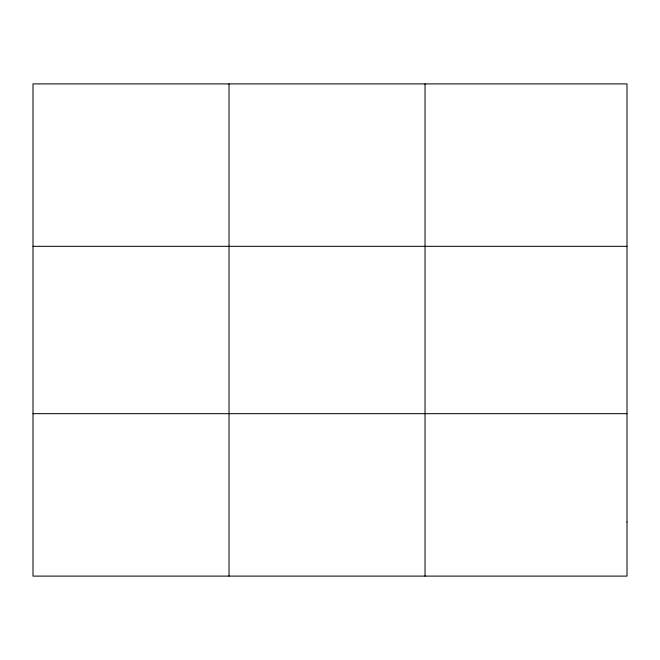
<?xml version="1.0" encoding="UTF-8"?>
<svg xmlns="http://www.w3.org/2000/svg" width="660" height="660" viewBox="0 0 660 660"><rect width="100%" height="100%" fill="white"/><g stroke="black" fill="none" stroke-linecap="round" stroke-linejoin="round"><path stroke-width="0.99" d="M229.02 576.106L229.02 83.894M425.04 576.106L425.04 83.894M33 246.32L627 246.32M33 413.68L627 413.68M627 521.961L627 576.106L33 576.106L33 83.894L627 83.894L627 521.961"/></g></svg>
